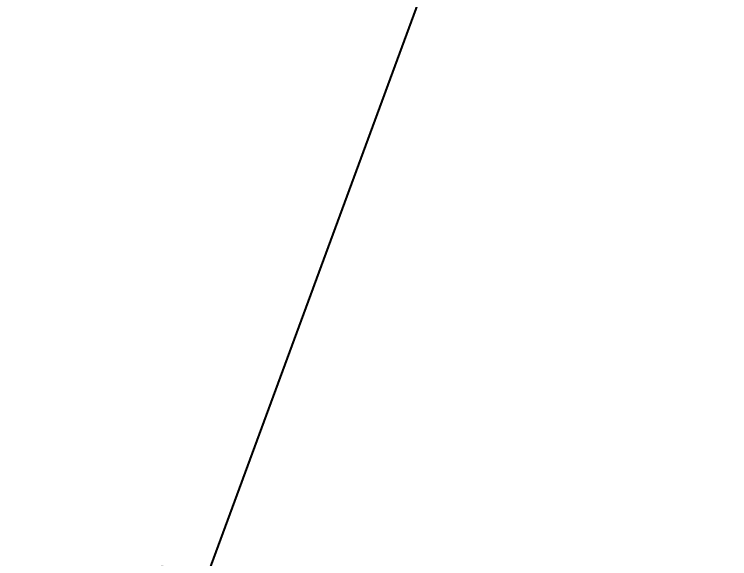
# Model space of a CAD drawing. Extents: x 0 to 3160, y 0 to 2315.
# Drawn here: x 2115.3 to 2165.4, y 449.6 to 487.8 of the extents above; entities that cross this region are included whole.
import ezdxf
from ezdxf import colors
from ezdxf.entities.mleader import LeaderData, LeaderLine
from ezdxf.math import Vec2, Vec3

# ---------------------------------------------------------------- set-up
doc = ezdxf.new("R2010")
doc.units = 0
doc.header["$LTSCALE"] = 3
doc.header["$MEASUREMENT"] = 0
doc.header["$PDMODE"] = 3
doc.header["$PDSIZE"] = -10
doc.layers.get('0').update_dxf_attribs({"linetype": 'CONTINUOUS'})
doc.layers.get('DEFPOINTS').update_dxf_attribs({"linetype": 'CONTINUOUS'})
doc.styles.add('Daelim Dimension', font='')
doc.styles.get("Standard").update_dxf_attribs({"font": 'SYMBOL'})
doc.styles.get('Daelim Dimension').set_extended_font_data('나눔고딕')
doc.dimstyles.new('DEFAULT', dxfattribs={"dimscale": 2, "dimtxt": 2, "dimasz": 2, "dimexe": 0, "dimexo": 2, "dimgap": 1, "dimtad": 1, "dimdec": 1, "dimzin": 9, "dimdsep": 46, "dimtxsty": 'Daelim Dimension', "dimcen": 0.5, "dimclrd": 252, "dimclre": 252, "dimclrt": 3, "dimadec": 1, "dimazin": 0, "dimtfac": 1, "dimtdec": 1, "dimtix": 1, "dimtmove": 0, "dimatfit": 3, "dimfxl": 1, "dimtolj": 1, "dimtzin": 1, "dimlwd": 9, "dimlwe": 9, "dimarcsym": 0})

# ---------------------------------------------------------------- blocks, each defined once
blk = doc.blocks.new('*D1')
at = {"color": 5, "lineweight": 9, "ltscale": 0.5, "transparency": 16777216}
for p, q in [((2128.578, 1187.911), (2213.641, 1187.911)), ((2211.641, 1179.911), (2211.641, 426.222)), ((2138.138, 418.222), (2213.641, 418.222))]:
    blk.add_line(p, q, dxfattribs=at)
at = {"color": 5, "ltscale": 0.5, "transparency": 16777216}
for points in [[(2210.308, 1179.911), (2212.974, 1179.911), (2211.641, 1187.911)], [(2210.308, 426.222), (2212.974, 426.222), (2211.641, 418.222)]]:
    blk.add_solid(points, dxfattribs=at)
at = {"layer": 'DEFPOINTS', "color": 0, "ltscale": 0.5, "transparency": 16777216}
for p in [(2124.578, 1187.911), (2134.138, 418.222), (2211.641, 418.222)]:
    blk.add_point(p, dxfattribs=at)
at = {"color": 7, "ltscale": 0.5, "transparency": 16777216, "insert": (2198.754, 803.067), "char_height": 20, "attachment_point": 5, "rotation": 90, "style": 'Daelim Dimension'}
blk.add_mtext('\\A1;810-950', dxfattribs=at)
blk = doc.blocks.new('*D8')
at = {"color": 5, "lineweight": 9, "ltscale": 0.5, "transparency": 16777216}
for p, q in [((1965.638, 1392.304), (2311.07, 1392.304)), ((2309.07, 426.811), (2309.07, 1384.304)), ((2143.238, 418.811), (2311.07, 418.811))]:
    blk.add_line(p, q, dxfattribs=at)
at = {"color": 5, "ltscale": 0.5, "transparency": 16777216}
for points in [[(2307.737, 1384.304), (2310.404, 1384.304), (2309.07, 1392.304)], [(2307.737, 426.811), (2310.404, 426.811), (2309.07, 418.811)]]:
    blk.add_solid(points, dxfattribs=at)
at = {"layer": 'DEFPOINTS', "color": 0, "ltscale": 0.5, "transparency": 16777216}
for p in [(1961.638, 1392.304), (2309.07, 1392.304), (2139.238, 418.811)]:
    blk.add_point(p, dxfattribs=at)
at = {"color": 7, "ltscale": 0.5, "transparency": 16777216, "insert": (2293.365, 905.558), "char_height": 20, "attachment_point": 5, "rotation": 90, "style": 'Daelim Dimension'}
blk.add_mtext('\\A1;(920~1380)', dxfattribs=at)

msp = doc.modelspace()

# ---------------------------------------------------------------- dimensions: what is measured, and where the dimension line sits
at = {"color": 5, "ltscale": 0.5}
for base, p1, p2, text, picture, middle in [((2309.07, 1392.304), (2139.238, 418.811), (1961.638, 1392.304), '(920~1380)', '*D8', (2309.07, 905.558)), ((2211.641, 418.222), (2124.578, 1187.911), (2134.138, 418.222), '810-950', '*D1', (2211.641, 803.067))]:
    dim = msp.add_linear_dim(base=base, p1=p1, p2=p2, angle=90, text=text, dimstyle='DEFAULT', override={"dimtxt": 10, "dimasz": 4, "dimexe": 1, "dimdec": 0, "dimclrd": 5, "dimclre": 5, "dimclrt": 7}, dxfattribs=at)
    dim.commit()
    dim.dimension.update_dxf_attribs({"geometry": picture, "text_midpoint": middle, "dimtype": 160})

# ---------------------------------------------------------------- leaders
at = {"ltscale": 0.5}
ml = msp.add_multileader_mtext('Standard', dxfattribs=at)
ml.set_content('G1/2-14TH', color=256)
ml.set_leader_properties(color=5)
ml.build(insert=Vec2(0, 0))
ml.multileader.update_dxf_attribs({"text_left_attachment_type": 6, "text_right_attachment_type": 6, "dogleg_length": 0.36, "arrow_head_size": 20})
ctx = ml.context
ctx.base_point, ctx.char_height, ctx.arrow_head_size, ctx.landing_gap_size, ctx.plane_origin = Vec3(2149.555, 503.778), 20, 20, 0.09, Vec3(2131.72, 272.269)
ctx.left_attachment, ctx.right_attachment = 6, 6
notes = []
notes.append((ctx, [(0, (1, 1, 0), (2149.195, 503.778), (1, 0), 0.36, [(0, [(2121.738, 429.311)], 0, [])])]))
ctx.mtext.insert, ctx.mtext.flow_direction = Vec3(2149.645, 527.778), 5
for ctx, leaders in notes:
    for number, flags, end, landing, length, lines in leaders:
        leader = LeaderData()
        leader.index, (leader.has_last_leader_line, leader.has_dogleg_vector, leader.attachment_direction) = number, flags
        leader.last_leader_point, leader.dogleg_vector, leader.dogleg_length = Vec3(end), Vec3(landing), length
        for number, points, colour, breaks in lines:
            line = LeaderLine()
            line.index, line.vertices, line.color, line.breaks = number, Vec3.list(points), colors.encode_raw_color(colour), breaks
            leader.lines.append(line)
        ctx.leaders.append(leader)

doc.saveas('drawing.dxf')
